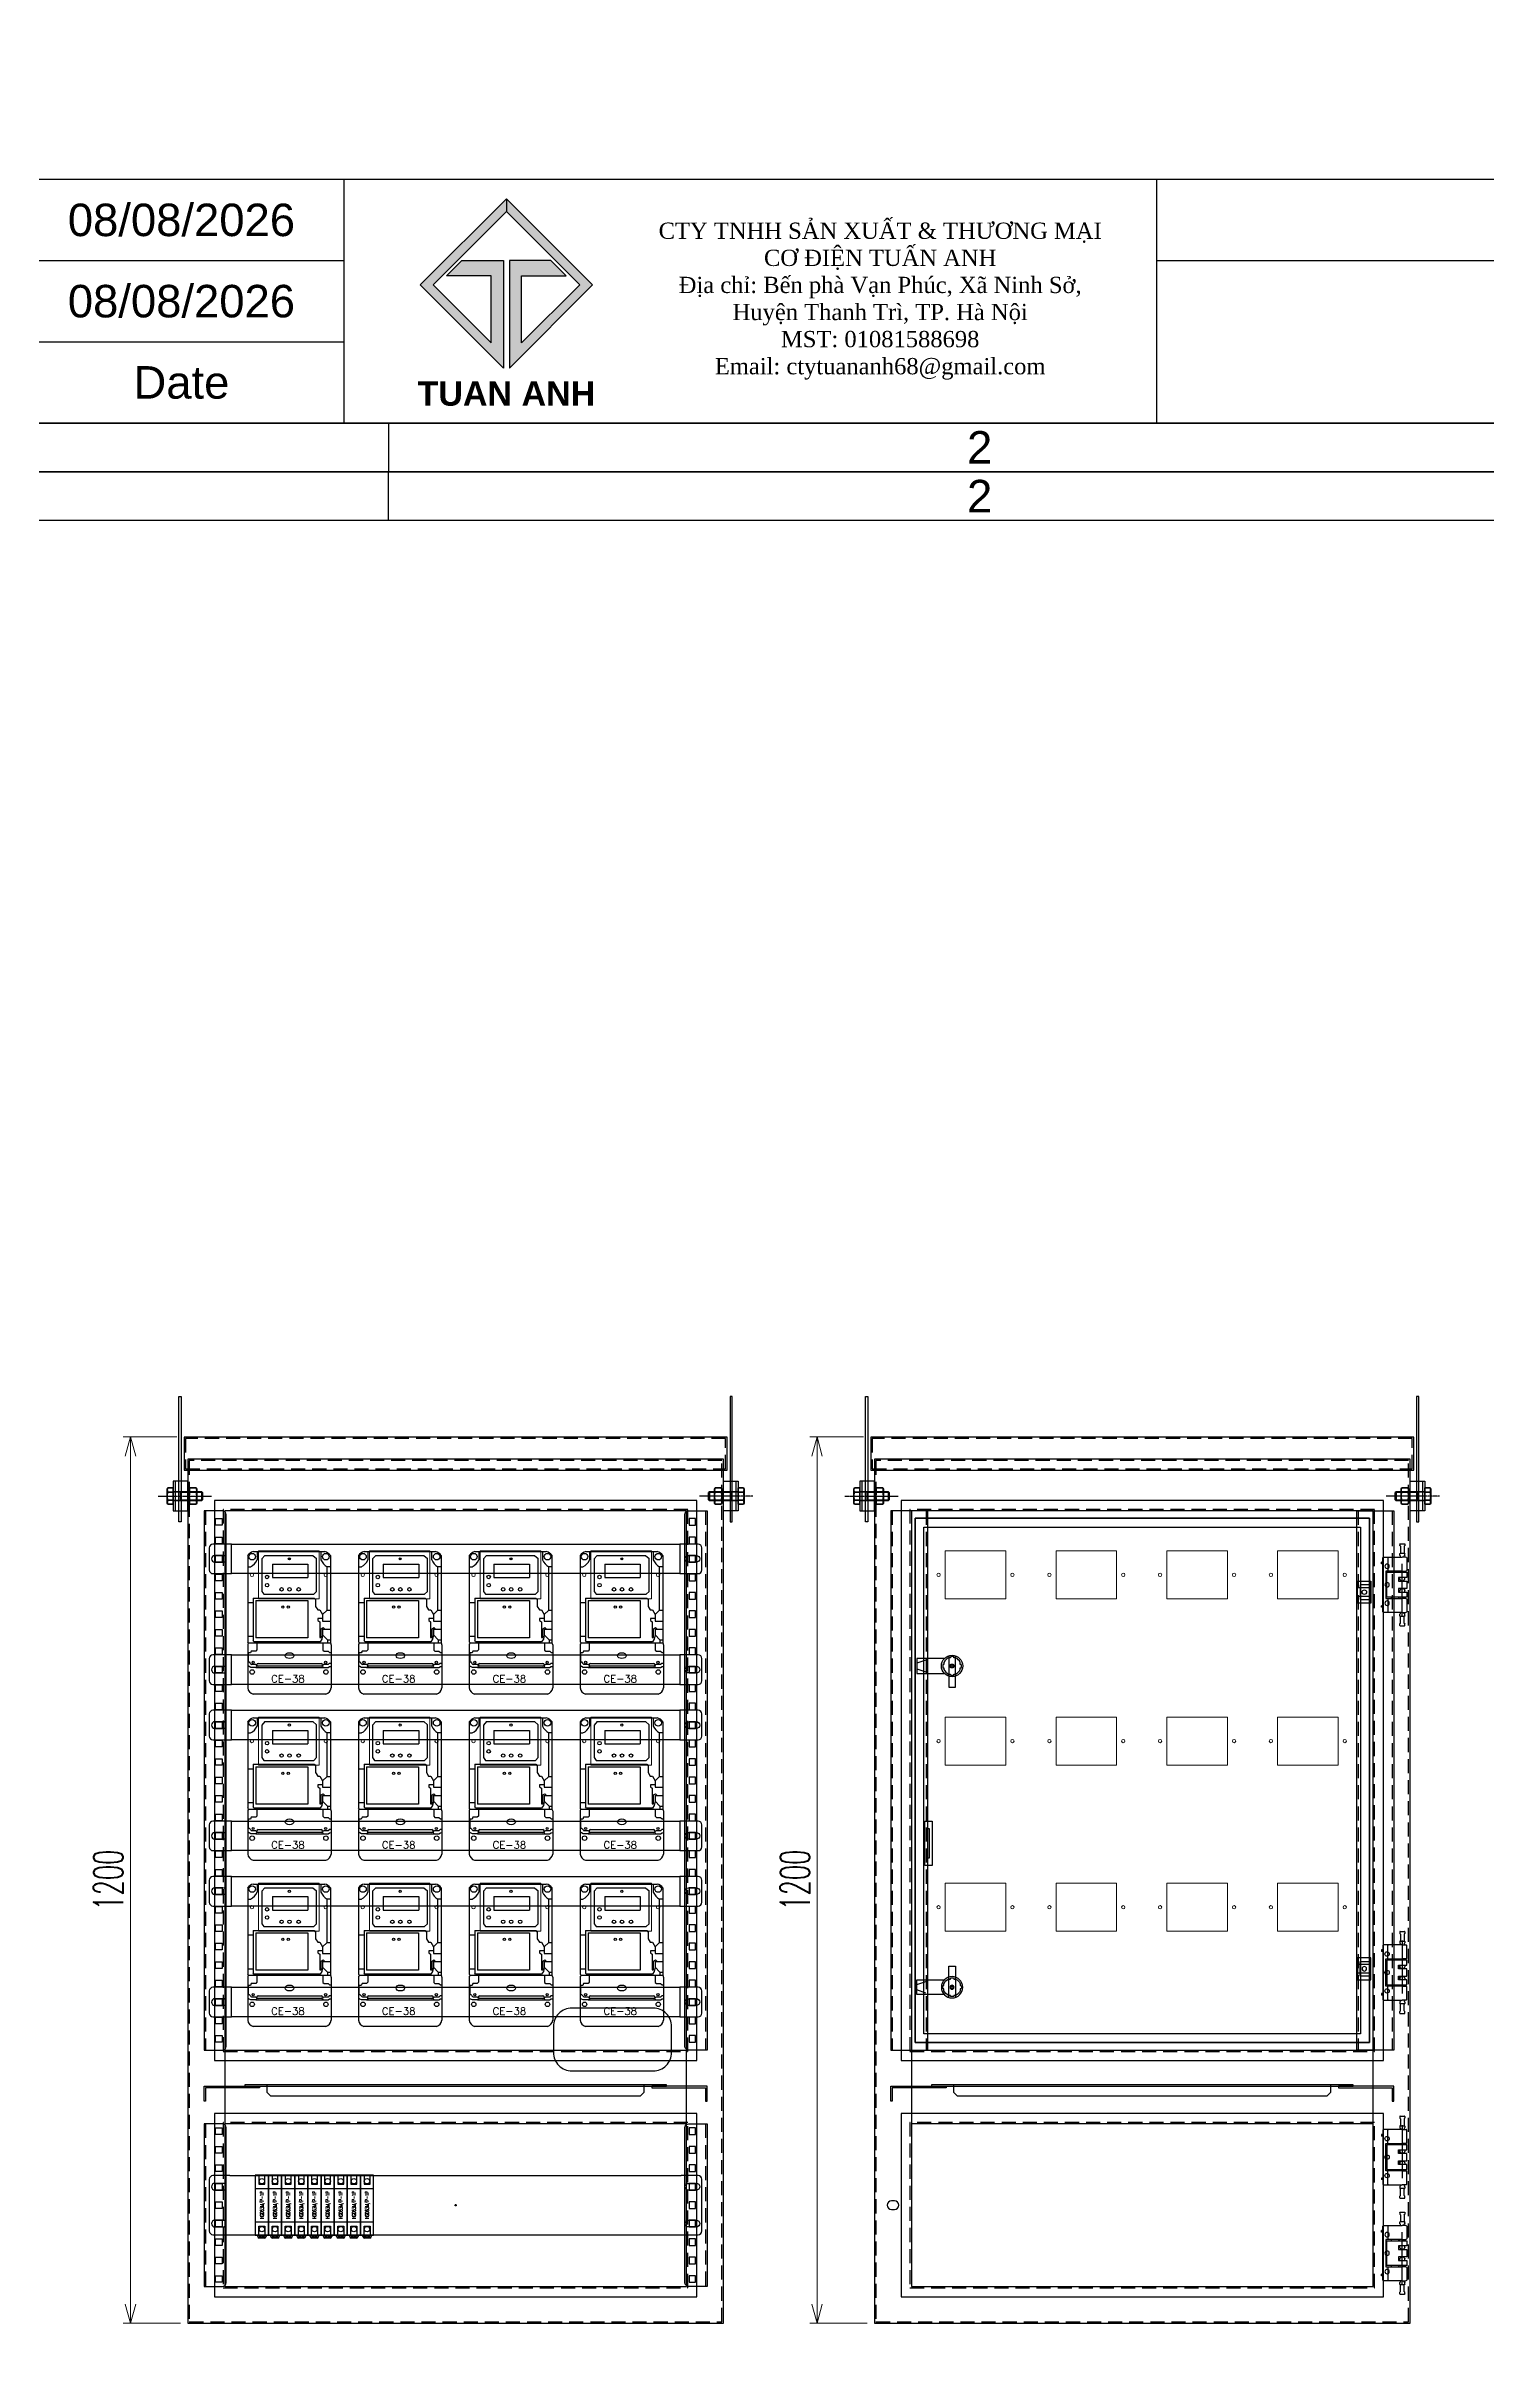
# Model space of a CAD drawing. Header units: millimetres. Extents: x -33730 to 17150, y -76829 to -27437.
# Drawn here: x -6001 to -4051, y -46882 to -43747 of the extents above; entities that cross this region are included whole.
import ezdxf
from ezdxf.enums import TextEntityAlignment as Align

# ---------------------------------------------------------------- set-up
doc = ezdxf.new("R2010")
doc.units = ezdxf.units.MM
doc.header["$LTSCALE"] = 3
for name, pattern in [('ACAD_ISO04W100', [30, 24, -3, 0, -3]), ('AXES2', [1.125, 0.75, -0.125, 0.125, -0.125]), ('HIDDEN', [9.525, 6.35, -3.175])]:
    doc.linetypes.add(name, pattern=pattern)
for name, color, linetype in [('@.HIDDEN', 8, 'HIDDEN'), ('@.TEXT', 7, 'Continuous'), ('@.VISIBLE', 7, 'Continuous'), ('AXE', 80, 'AXES2'), ('centerline', 6, 'ACAD_ISO04W100'), ('dim', 7, 'Continuous'), ('EQUIPMENT', 4, 'Continuous'), ('equipments', 2, 'Continuous')]:
    doc.layers.add(name, color=color, linetype=linetype)
for name, color, linetype, lineweight in [('FIN', 8, 'Continuous', 18), ('FORT', 2, 'Continuous', 35), ('Text', 7, 'Continuous', 13)]:
    doc.layers.add(name, color=color, linetype=linetype, lineweight=lineweight)
doc.styles.add('Ann_w01', font='romans.shx', dxfattribs={"width": 0.6, "bigfont": 'chineset.shx'})
doc.styles.add('Arial', font='arial.ttf')
doc.styles.add('BV CHI TIET', font='romans.shx', dxfattribs={"height": 10})
doc.dimstyles.new('Dim 01_SC20', dxfattribs={"dimscale": 20, "dimtxt": 2, "dimasz": 1.3, "dimexe": 0.5, "dimexo": 0.5, "dimgap": 0.5, "dimtad": 1, "dimdec": 1, "dimzin": 12, "dimdsep": 46, "dimtxsty": 'Ann_w01', "dimblk": 'OPEN30', "dimcen": 1.5, "dimclrd": 6, "dimclre": 6, "dimclrt": 3, "dimadec": 1, "dimazin": 3, "dimtm": 1e-09, "dimtfac": 1, "dimtdec": 1, "dimtix": 1, "dimtmove": 0, "dimatfit": 3, "dimldrblk": 'OPEN30', "dimfxl": 1, "dimtolj": 1, "dimlwd": 0, "dimlwe": 0, "dimarcsym": 0})

# ---------------------------------------------------------------- blocks, each defined once
blk = doc.blocks.new('A$C4dbb82d6')
at = {"layer": '@.VISIBLE'}
h = blk.add_hatch(color=30, dxfattribs=at)
h.dxf.hatch_style = 1
h.paths.add_polyline_path([(0.214, 4.973), (3.625, 1.562), (3.625, 5.973), (1.922, 5.973), (1.297, 5.348), (3.125, 5.348), (3.125, 2.593), (0.745, 4.973), (3.75, 7.978), (3.75, 8.509)])
h = blk.add_hatch(color=150, dxfattribs=at)
h.dxf.hatch_style = 1
h.paths.add_polyline_path([(6.755, 4.973), (4.375, 2.593), (4.375, 5.348), (6.203, 5.348), (5.578, 5.973), (3.875, 5.973), (3.875, 1.562), (7.286, 4.973), (3.75, 8.509), (3.75, 7.978)])
at = {"layer": '@.VISIBLE', "color": 30}
blk.add_lwpolyline([(3.625, 5.973), (3.625, 1.562), (0.214, 4.973), (3.75, 8.509), (3.75, 7.978), (0.745, 4.973), (3.125, 2.593), (3.125, 5.348), (1.297, 5.348), (1.922, 5.973)], close=True, dxfattribs=at)
at = {"layer": '@.VISIBLE', "color": 150}
blk.add_lwpolyline([(3.875, 5.973), (3.875, 1.562), (7.286, 4.973), (3.75, 8.509), (3.75, 7.978), (6.755, 4.973), (4.375, 2.593), (4.375, 5.348), (6.203, 5.348), (5.578, 5.973)], close=True, dxfattribs=at)
at = {"layer": '@.VISIBLE', "color": 30, "insert": (3.75, 0.509), "char_height": 1, "attachment_point": 5, "style": 'Ann_w01'}
blk.add_mtext_dynamic_manual_height_columns('{\\fArial|b1|i0|c0|p34;\\W1;TUAN ANH}', width=7.5, gutter_width=49.599, heights=[0], dxfattribs=at)
blk = doc.blocks.new('KHUNG BAN VE (Made by Tung)')
at = {"layer": '@.VISIBLE', "color": 8}
for p, q in [((75.75, 207), (75.75, 210)), ((73, 18), (73, 3)), ((123, 18), (123, 3)), ((3, 13), (73, 13)), ((123, 13), (294, 13)), ((3, 8), (73, 8)), ((75.75, 3), (75.75, 0))]:
    blk.add_line(p, q, dxfattribs=at)
for points in [[(0, 0), (297, 0), (297, 210), (0, 210)], [(3, 3), (294, 3), (294, 207), (3, 207)], [(3, 18), (294, 18), (294, 3), (3, 3)]]:
    blk.add_lwpolyline(points, close=True, dxfattribs=at)
at = {"xscale": 1.5, "yscale": 1.5, "zscale": 1.5}
blk.add_blockref('A$C4dbb82d6', (77.375, 4.041), dxfattribs=at)
at = {"layer": '@.TEXT', "color": 1, "style": 'Arial'}
for s, p in [('2', (112.125, 208.5)), ('08/08/2026', (63, 15.5)), ('08/08/2026', (63, 10.5)), ('2', (112.125, 1.5))]:
    blk.add_text(s, height=2, dxfattribs=at).set_placement(p, align=Align.MIDDLE_CENTER)
at = {"layer": '@.TEXT', "color": 2, "style": 'Arial'}
blk.add_text('Date', height=2, dxfattribs=at).set_placement((63, 5.5), align=Align.MIDDLE_CENTER)
at = {"layer": '@.TEXT', "color": 1, "style": 'Arial'}
for tag, height, p in [('DESIGNER_NAME', 2, (38, 15.5)), ('PROJECT_CODE', 2, (258.5, 15.5)), ('SCALE', 2, (289, 15.5)), ('APPROVED_NAME', 2, (38, 10.5)), ('CUSTOMER_NAME', 2, (258.5, 10.5)), ('PAGE', 2, (289, 10.5)), ('DRAWING_NAME', 4, (173, 8)), ('TOTAL', 2, (289, 5.5))]:
    blk.add_attdef(tag, text='', height=height, dxfattribs=at).set_placement(p, align=Align.MIDDLE_CENTER)
at = {"layer": '@.VISIBLE', "color": 30, "insert": (106, 10.5), "char_height": 1, "attachment_point": 5, "style": 'Ann_w01'}
blk.add_mtext_dynamic_manual_height_columns('{\\fTimes New Roman|b0|i0|c0|p18;\\W1;CTY TNHH SẢN XUẤT & THƯƠNG MẠI CƠ ĐIỆN TUẤN ANH\\PĐịa chỉ: Bến phà Vạn Phúc, Xã Ninh Sở, Huyện Thanh Trì, TP. Hà Nội\\PMST: 01081588698\\PEmail: ctytuananh68@gmail.com}', width=28.70976, gutter_width=99.197, heights=[0], dxfattribs=at)
blk = doc.blocks.new('HL011-1 Front')
at = {"layer": 'centerline'}
blk.add_line((20.5, 43.5), (20.5, -43.5), dxfattribs=at)
at = {"layer": 'EQUIPMENT'}
for p, q in [((-5.7, 36.5), (-5.7, -36.5)), ((1.5, 37.5), (-4.7, 37.5)), ((1, 19.5), (1, 36.5)), ((20.5, 37.5), (1.5, 37.5)), ((17, 42), (17, 40)), ((17.5, 42.5), (23.5, 42.5)), ((18, 39), (18, 37.5)), ((20.5, 37.5), (25.5, 37.5)), ((23, 39), (23, 37.5)), ((24, 42), (24, 40)), ((26.5, 19.5), (26.5, 36.5)), ((-7.7, 30.5), (-7.7, 28.5)), ((-5.7, 30.5), (-7.7, 30.5)), ((-5.7, 28.5), (-7.7, 28.5)), ((-1.9, -18.5), (-1.9, 18.5)), ((-1.9, 18.5), (0.4, 18.5)), ((0.4, 18.5), (20.5, 18.5)), ((5.6, 16.8), (5.6, 18.5)), ((15.9, 18.5), (15.9, 16.8)), ((15.9, 10), (15.9, 5)), ((17.5, 16.8), (17, 18.5)), ((17, 10), (17, 7.7)), ((18.4, 5.7), (17.1, 7.4)), ((22.2, 5.5), (18.8, 5.5)), ((25.5, 18.5), (20.5, 18.5)), ((22.6, 5.7), (23.9, 7.4)), ((23.5, 16.8), (24, 18.5)), ((24, 10), (24, 7.7)), ((-7.7, -28.5), (-7.7, -30.5)), ((-5.7, -28.5), (-7.7, -28.5)), ((-5.7, -30.5), (-7.7, -30.5)), ((0.4, -18.5), (-1.9, -18.5)), ((20.5, -18.5), (0.4, -18.5)), ((1, -36.5), (1, -19.5)), ((5.6, -18.5), (5.6, -16.8)), ((15.9, -5), (15.9, -10)), ((15.9, -16.8), (15.9, -18.5)), ((17, -7.7), (17, -10)), ((17.5, -16.8), (17, -18.5)), ((18.4, -5.7), (17.1, -7.4)), ((18.8, -5.5), (22.2, -5.5)), ((20.5, -18.5), (25.5, -18.5)), ((22.6, -5.7), (23.9, -7.4)), ((23.5, -16.8), (24, -18.5)), ((24, -7.7), (24, -10)), ((26.5, -36.5), (26.5, -19.5)), ((-4.7, -37.5), (1.5, -37.5)), ((1.5, -37.5), (20.5, -37.5)), ((17, -40), (17, -42)), ((23.5, -42.5), (17.5, -42.5)), ((18, -37.5), (18, -39)), ((25.5, -37.5), (20.5, -37.5)), ((23, -37.5), (23, -39)), ((24, -40), (24, -42))]:
    blk.add_line(p, q, dxfattribs=at)
at = {"layer": 'EQUIPMENT', "color": 8}
for p, q in [((17, 55), (17, 53)), ((17.5, 55.5), (23.5, 55.5)), ((18, 52), (18, 42.5)), ((23, 52), (23, 42.5)), ((24, 55), (24, 53)), ((17, -55), (17, -53)), ((17.5, -55.5), (23.5, -55.5)), ((18, -52), (18, -42.5)), ((23, -52), (23, -42.5)), ((24, -55), (24, -53))]:
    blk.add_line(p, q, dxfattribs=at)
blk.add_lwpolyline([(26.5, 5), (15.2, 5), (15.2, 10), (26.5, 10), (26.5, 16.8), (-0.2, 16.8), (-0.2, -16.8), (26.5, -16.8), (26.5, -10), (15.2, -10), (15.2, -5), (26.5, -5)], close=True, dxfattribs=at)
for centre in [(0, 25), (0, 0), (0, -25)]:
    blk.add_circle(centre, 3, dxfattribs=at)
at = {"layer": 'EQUIPMENT'}
for centre, radius, start, end in [((-4.7, 36.5), 1, 90, 180), ((17.5, 42), 0.5, 90, 180), ((17.5, 40), 0.5, 180, 270), ((17.5, 39), 0.5, 0, 90), ((23.5, 39), 0.5, 90, 180), ((23.5, 42), 0.5, 0, 90), ((23.5, 40), 0.5, 270, 0), ((25.5, 36.5), 1, 0, 90), ((17.5, 7.7), 0.5, 180, 216.8699), ((18.8, 6), 0.5, 216.8699, 270), ((22.2, 6), 0.5, 270, 323.1301), ((23.5, 7.7), 0.5, 323.1301, 0), ((25.5, 19.5), 1, 270, 0), ((17.5, -7.7), 0.5, 143.1301, 180), ((18.8, -6), 0.5, 90, 143.1301), ((22.2, -6), 0.5, 36.8699, 90), ((23.5, -7.7), 0.5, 0, 36.8699), ((25.5, -19.5), 1, 0, 90), ((-4.7, -36.5), 1, 180, 270), ((17.5, -40), 0.5, 90, 180), ((17.5, -42), 0.5, 180, 270), ((17.5, -39), 0.5, 270, 0), ((23.5, -39), 0.5, 180, 270), ((23.5, -40), 0.5, 0, 90), ((23.5, -42), 0.5, 270, 0), ((25.5, -36.5), 1, 270, 0)]:
    blk.add_arc(centre, radius, start, end, dxfattribs=at)
at = {"layer": 'EQUIPMENT', "color": 8}
for centre, start, end in [((17.5, 55), 90, 180), ((17.5, 53), 180, 270), ((17.5, 52), 0, 90), ((23.5, 52), 90, 180), ((23.5, 55), 0, 90), ((23.5, 53), 270, 0), ((17.5, -53), 90, 180), ((17.5, -55), 180, 270), ((17.5, -52), 270, 0), ((23.5, -52), 180, 270), ((23.5, -53), 0, 90), ((23.5, -55), 270, 0)]:
    blk.add_arc(centre, 0.5, start, end, dxfattribs=at)
at = {"layer": 'EQUIPMENT'}
for centre, start_param, end_param in [((1.5, 36.5), 3.141593, 4.712389), ((0.4, 19.5), 0, 1.570796), ((0.4, -19.5), 1.570796, 3.141593), ((1.5, -36.5), 4.712389, 6.283185)]:
    blk.add_ellipse(centre, major_axis=(0, -1), ratio=0.57735, start_param=start_param, end_param=end_param, dxfattribs=at)
blk = doc.blocks.new('_Open30')
at = {"color": 0, "linetype": 'ByBlock', "lineweight": -2}
for p, q in [((-1, 0.27), (0, 0)), ((0, 0), (-1, -0.27)), ((0, 0), (-1, 0))]:
    blk.add_line(p, q, dxfattribs=at)
blk = doc.blocks.new('*D1076')
at = {"layer": '@.VISIBLE', "color": 6, "lineweight": 0, "transparency": 16777216}
for p, q in [((-4894.7, -45629.5), (-4967.4, -45629.5)), ((-4957.4, -46803.5), (-4957.4, -45655.5)), ((-4889.7, -46829.5), (-4967.4, -46829.5))]:
    blk.add_line(p, q, dxfattribs=at)
at = {"layer": 'Defpoints', "color": 0, "transparency": 16777216}
for p in [(-4957.4, -45629.5), (-4884.7, -45629.5), (-4879.7, -46829.5)]:
    blk.add_point(p, dxfattribs=at)
at = {"layer": '@.VISIBLE', "color": 6, "lineweight": 0, "transparency": 16777216, "xscale": 26, "yscale": 26, "zscale": 26}
for p, rotation in [((-4957.4, -45629.5), 90), ((-4957.4, -46829.5), 270)]:
    blk.add_blockref('_Open30', p, dxfattribs=dict(at, rotation=rotation))
at = {"layer": '@.VISIBLE', "color": 3, "transparency": 16777216, "insert": (-4987.4, -46229.5), "char_height": 40, "attachment_point": 5, "rotation": 90, "style": 'Ann_w01'}
blk.add_mtext('\\A1;1200', dxfattribs=at)
blk = doc.blocks.new('HL003-2 Front')
at = {"layer": 'EQUIPMENT'}
for p, q in [((6.8, 6), (-9.2, 6)), ((6.8, -15), (6.8, 15)), ((6.8, -6), (-9.2, -6))]:
    blk.add_line(p, q, dxfattribs=at)
blk.add_lwpolyline([(-9.2, 15), (8.8, 15), (8.8, -15), (-9.2, -15)], close=True, dxfattribs=at)
at = {"layer": 'EQUIPMENT', "color": 8}
blk.add_lwpolyline([(6.8, 9.8), (-5.7, 9.8), (-5.7, -9.8), (6.8, -9.8)], dxfattribs=at)
at = {"layer": 'EQUIPMENT'}
blk.add_circle((0, 0), 3, dxfattribs=at)
blk = doc.blocks.new('*D1077')
at = {"layer": '@.VISIBLE', "color": 6, "lineweight": 0, "transparency": 16777216}
for p, q in [((-5824.4, -45629.5), (-5897, -45629.5)), ((-5887, -46803.5), (-5887, -45655.5)), ((-5819.4, -46829.5), (-5897, -46829.5))]:
    blk.add_line(p, q, dxfattribs=at)
at = {"layer": 'Defpoints', "color": 0, "transparency": 16777216}
for p in [(-5887, -45629.5), (-5814.4, -45629.5), (-5809.4, -46829.5)]:
    blk.add_point(p, dxfattribs=at)
at = {"layer": '@.VISIBLE', "color": 6, "lineweight": 0, "transparency": 16777216, "xscale": 26, "yscale": 26, "zscale": 26}
for p, rotation in [((-5887, -45629.5), 90), ((-5887, -46829.5), 270)]:
    blk.add_blockref('_Open30', p, dxfattribs=dict(at, rotation=rotation))
at = {"layer": '@.VISIBLE', "color": 3, "transparency": 16777216, "insert": (-5917, -46229.5), "char_height": 40, "attachment_point": 5, "rotation": 90, "style": 'Ann_w01'}
blk.add_mtext('\\A1;1200', dxfattribs=at)
blk = doc.blocks.new('*U1054')
at = {"layer": '@.VISIBLE', "color": 151}
blk.add_lwpolyline([(-4.5, 4.5), (4.5, 4.5), (4.5, -4.5), (-4.5, -4.5)], close=True, dxfattribs=at)
blk = doc.blocks.new('*U1053')
at = {"layer": '@.VISIBLE', "color": 0, "linetype": 'ByBlock', "lineweight": -2}
for p in [(0, 200), (0, 175), (0, 150), (0, 125), (0, 100), (0, 75), (0, 50), (0, 25), (0, 0)]:
    blk.add_blockref('*U1054', p, dxfattribs=at)
blk = doc.blocks.new('*U1056')
at = {"layer": '@.VISIBLE', "color": 151}
blk.add_lwpolyline([(-4.5, 4.5), (4.5, 4.5), (4.5, -4.5), (-4.5, -4.5)], close=True, dxfattribs=at)
blk = doc.blocks.new('*U1055')
at = {"layer": '@.VISIBLE', "color": 0, "linetype": 'ByBlock', "lineweight": -2}
for p in [(0, 700), (0, 675), (0, 650), (0, 625), (0, 600), (0, 575), (0, 550), (0, 525), (0, 500), (0, 475), (0, 450), (0, 425), (0, 400), (0, 375), (0, 350), (0, 325), (0, 300), (0, 275), (0, 250), (0, 225), (0, 200), (0, 175), (0, 150), (0, 125), (0, 100), (0, 75), (0, 50), (0, 25), (0, 0)]:
    blk.add_blockref('*U1056', p, dxfattribs=at)
blk = doc.blocks.new('*U1058')
at = {"layer": '@.VISIBLE', "color": 151}
blk.add_lwpolyline([(-4.5, 4.5), (4.5, 4.5), (4.5, -4.5), (-4.5, -4.5)], close=True, dxfattribs=at)
blk = doc.blocks.new('*U1057')
at = {"layer": '@.VISIBLE', "color": 0, "linetype": 'ByBlock', "lineweight": -2}
for p in [(0, 700), (0, 675), (0, 650), (0, 625), (0, 600), (0, 575), (0, 550), (0, 525), (0, 500), (0, 475), (0, 450), (0, 425), (0, 400), (0, 375), (0, 350), (0, 325), (0, 300), (0, 275), (0, 250), (0, 225), (0, 200), (0, 175), (0, 150), (0, 125), (0, 100), (0, 75), (0, 50), (0, 25), (0, 0)]:
    blk.add_blockref('*U1058', p, dxfattribs=at)
blk = doc.blocks.new('*U1060')
at = {"layer": '@.VISIBLE', "color": 151}
blk.add_lwpolyline([(-4.5, 4.5), (4.5, 4.5), (4.5, -4.5), (-4.5, -4.5)], close=True, dxfattribs=at)
blk = doc.blocks.new('*U1059')
at = {"layer": '@.VISIBLE', "color": 0, "linetype": 'ByBlock', "lineweight": -2}
for p in [(0, 200), (0, 175), (0, 150), (0, 125), (0, 100), (0, 75), (0, 50), (0, 25), (0, 0)]:
    blk.add_blockref('*U1060', p, dxfattribs=at)
blk = doc.blocks.new('MS406')
at = {"layer": 'EQUIPMENT'}
for points in [[(-10.5, 10), (-47.5, 10), (-47.5, -10), (-10.5, -10)], [(-35.5, 7.8), (-47.5, 3.7)], [(-4.5, 13.8), (-4.5, -28.5), (4.5, -28.5), (4.5, 13.8)], [(-0.8, 2.5), (-0.8, 0.8), (-2.5, 0.8)], [(0.8, 2.5), (0.8, 0.8), (2.5, 0.8)], [(-47.5, -3.7), (-35.5, -7.8)], [(-0.8, -2.5), (-0.8, -0.8), (-2.5, -0.8)], [(0.8, -2.5), (0.8, -0.8), (2.5, -0.8)]]:
    blk.add_lwpolyline(points, dxfattribs=at)
at = {"layer": 'EQUIPMENT', "color": 8}
blk.add_lwpolyline([(-11, 4.8), (-11, 2.2), (-12.5, 2.2, 0.088933), (-12.5, -2.3), (-11, -2.3), (-11, -4.8, 0.189345), (-4.8, -11), (-2.3, -11), (-2.3, -12.5, 0.088933), (2.2, -12.5), (2.2, -11), (4.8, -11, 0.189345), (11, -4.8), (11, -2.3), (12.5, -2.3, 0.088933), (12.5, 2.2), (11, 2.2), (11, 4.8, 0.189345), (4.8, 11), (2.2, 11), (2.2, 12.5, 0.088933), (-2.3, 12.5), (-2.3, 11), (-4.8, 11, 0.189345)], format="xyb", close=True, dxfattribs=at)
at = {"layer": 'EQUIPMENT'}
for radius in [14.5, 2.67]:
    blk.add_circle((0, 0), radius, dxfattribs=at)
blk = doc.blocks.new('H12-040')
at = {"layer": 'AXE'}
blk.add_line((0, 20), (0, -52.1), dxfattribs=at)
at = {"layer": 'FIN'}
for p, q in [((-4.9, -10), (-4.9, -40)), ((5, -10), (5, -40))]:
    blk.add_line(p, q, dxfattribs=at)
at = {"layer": 'FORT'}
for p, q in [((-11, 7.2), (-9.5, 8)), ((-11, 0), (-11, 7.2)), ((-11, 0), (11, 0)), ((9.5, 8), (-9.5, 8)), ((-6, 0), (-6, -38.9)), ((-5.5, 0), (-5.5, 7.2)), ((5.5, 0), (5.5, 7.2)), ((6, 0), (6, -38.9)), ((11, 7.2), (9.5, 8)), ((11, 0), (11, 7.2)), ((6, -10), (-6, -10)), ((6, -38.9), (-6, -38.9)), ((-4.9, -40), (-6, -38.9)), ((5, -40), (-4.9, -40)), ((6, -38.9), (5, -40))]:
    blk.add_line(p, q, dxfattribs=at)
for centre, radius, start, end in [((-8.2, 3.1), 4.86, 55.6159, 124.3841), ((0, -10.2), 18.2, 72.4121, 107.5879), ((8.2, 3.1), 4.86, 55.6159, 124.3841)]:
    blk.add_arc(centre, radius, start, end, dxfattribs=at)
blk = doc.blocks.new('HM12_COTE')
at = {"layer": 'FORT'}
for p, q in [((-11, 9.2), (-9.5, 10)), ((-11, 0.8), (-11, 9.2)), ((-9.5, 0), (-11, 0.8)), ((9.5, 10), (-9.5, 10)), ((-9.5, 0), (9.5, 0)), ((-5.5, 0.8), (-5.5, 9.2)), ((5.5, 0.8), (5.5, 9.2)), ((11, 9.2), (9.5, 10)), ((9.5, 0), (11, 0.8)), ((11, 0.8), (11, 9.2))]:
    blk.add_line(p, q, dxfattribs=at)
for centre, radius, start, end in [((-8.2, 5.1), 4.86, 55.6159, 124.3841), ((-8.2, 4.9), 4.86, 235.6159, 304.3841), ((0, -8.2), 18.2, 72.4121, 107.5879), ((0, 18.2), 18.2, 252.4121, 287.5879), ((8.2, 5.1), 4.86, 55.6159, 124.3841), ((8.2, 4.9), 4.86, 235.6159, 304.3841)]:
    blk.add_arc(centre, radius, start, end, dxfattribs=at)
blk = doc.blocks.new('CE-38 Front')
at = {"layer": 'equipments'}
for p, q in [((-56.5, 4.5), (-56.5, -112.1)), ((-48.8, 9.8), (47.8, 9.8)), ((-43.6, 9.8), (-43.6, -1.4)), ((-33.2, 4.6), (-37.4, 0)), ((-33.2, 4.6), (31.9, 4.6)), ((31.9, 4.6), (36.9, 0.4)), ((36.9, -44.1), (36.9, 0.4)), ((42.6, 9.8), (42.6, -1.4)), ((55.5, 4.5), (55.5, -113.8)), ((-56.5, -10.7), (-52.6, -10.7)), ((-37.4, 0), (-37.4, -44.1)), ((-23.1, -7.2), (25.1, -7.2)), ((-23.1, -7.2), (-23.1, -25.4)), ((-23.1, -25.4), (25.1, -25.4)), ((25.1, -7.2), (25.1, -25.4)), ((55.5, -10.7), (51.1, -10.7)), ((51.1, -69.5), (51.1, -10.7)), ((-49, -59.5), (-56.5, -59.5)), ((-49, -53.1), (33.7, -53.1)), ((-49, -53.1), (-49, -110.7)), ((-45.4, -56.4), (-45.4, -107)), ((-45.4, -56.4), (25, -56.4)), ((-37.4, -44.1), (-34.7, -47.8)), ((-34.7, -47.8), (33.1, -47.8)), ((25, -56.4), (25, -107)), ((33.1, -47.8), (36.9, -44.1)), ((33.7, -53.1), (35.5, -55.2)), ((35.5, -55.2), (35.5, -64.3)), ((35.5, -64.3), (38.4, -69.1)), ((38.4, -69.1), (41.4, -69.1)), ((45, -80.9), (38.7, -80.9)), ((38.7, -80.9), (38.7, -83.6)), ((38.7, -83.6), (41.1, -85.4)), ((41.1, -85.4), (41.1, -106.6)), ((41.4, -69.1), (45, -75.4)), ((43.1, -94.5), (45.7, -93)), ((45, -75.4), (51.1, -69.5)), ((45, -75.4), (45, -84.2)), ((45, -84.2), (55.5, -84.2)), ((45.7, -93), (47.9, -95.3)), ((51.1, -69.5), (55.5, -69.5)), ((-49, -105.3), (-56.5, -105.3)), ((-55.2, -113.8), (-56.5, -112.1)), ((-55.2, -113.8), (-56.5, -115.3)), ((-56.5, -115.3), (-56.5, -174.7)), ((-55.2, -113.8), (55.5, -113.8)), ((-51.7, -124.9), (-52.7, -127.4)), ((-45.6, -124.9), (-51.7, -124.9)), ((-48, -112.4), (-49, -110.7)), ((41.5, -112.4), (-48, -112.4)), ((-44, -123.3), (-45.6, -124.9)), ((25, -107), (-45.4, -107)), ((-44, -113.8), (-44, -123.3)), ((41.1, -106.6), (43.1, -106.6)), ((43.8, -108.7), (41.5, -112.4)), ((43.1, -106.6), (43.1, -94.5)), ((45, -102.9), (43.8, -108.7)), ((45, -95.3), (45, -102.9)), ((45, -95.3), (55.5, -95.3)), ((45, -102.9), (51.6, -109.6)), ((45.4, -113.8), (45.4, -123.5)), ((45.4, -123.5), (47, -125.1)), ((47, -125.1), (52.4, -125.1)), ((51.6, -109.6), (55.5, -109.6)), ((51.6, -109.6), (51.6, -113.8)), ((52.4, -125.1), (54.5, -126.9)), ((55.5, -113.8), (56.5, -116.6)), ((56.5, -116.6), (56.5, -174.7)), ((-54.6, -145.9), (-56.5, -144.1)), ((-52.7, -127.4), (-55.8, -127.4)), ((-55.8, -127.4), (-55.8, -139.6)), ((-55.8, -139.6), (-54.3, -139.6)), ((-52.3, -147.2), (-54.6, -145.9)), ((-45.5, -147.2), (-52.3, -147.2)), ((-45.5, -143.2), (-51.2, -143.2)), ((-45.5, -147.2), (46.3, -147.2)), ((46.3, -147.2), (52.3, -147.2)), ((52.4, -143.2), (46.6, -143.2)), ((52.3, -147.2), (54.5, -145.7)), ((54, -141.5), (52.4, -143.2)), ((56.5, -141.5), (54, -141.5)), ((54.5, -126.9), (56.5, -126.9)), ((54.5, -145.7), (56.4, -145.6)), ((49.2, -183.2), (-49.2, -183.2))]:
    blk.add_line(p, q, dxfattribs=at)
for points in [[(-42.3, -141.6), (43, -141.6)], [(43, -145.4), (-42.3, -145.4)]]:
    blk.add_lwpolyline(points, dxfattribs=at)
for centre, radius in [((-50.4, 3), 4.45), ((0, 0), 1.5), ((49.4, 3), 4.45), ((-30.2, -24.5), 2.36), ((-30.2, -35.6), 2.36), ((-10.6, -41.3), 2.36), ((0.2, -41.3), 2.36), ((12.5, -41.3), 2.36), ((-8.9, -65.2), 1.52), ((-1.6, -65.2), 1.52), ((-50.4, -153.1), 3), ((-49, -140), 1.5), ((49.4, -153.1), 3), ((49, -140), 1.5)]:
    blk.add_circle(centre, radius, dxfattribs=at)
for centre, radius, start, end in [((-46, -2.6), 12.7, 103.0793, 146.2096), ((45, -2.6), 12.7, 33.7904, 76.9207), ((-60.7, 6.1), 18.6, 295.6307, 336.3048), ((61.6, 7.4), 20.9, 204.8438, 239.76), ((-40.4, -130.4), 16.7, 213.451, 229.8612), ((-46, -145.2), 2.08, 283.1695, 75.2893), ((-42.3, -143.5), 1.93, 90, 270), ((43, -143.5), 1.93, 270, 90), ((46.6, -145.2), 2, 90, 270), ((-46.2, -173.2), 10.4, 188.2937, 252.8787), ((46.2, -173.2), 10.4, 287.1213, 351.7063)]:
    blk.add_arc(centre, radius, start, end, dxfattribs=at)
blk.add_ellipse((0.2, -131), major_axis=(5.85, 0), ratio=0.67411, dxfattribs=at)
at = {"layer": 'Text', "insert": (-24.8, -157.3), "char_height": 10, "attachment_point": 1, "style": 'BV CHI TIET'}
blk.add_mtext_dynamic_manual_height_columns('CE-38', width=55.474, gutter_width=50, heights=[0], dxfattribs=at)
blk = doc.blocks.new('A$C77b30689')
at = {"color": 6, "linetype": 'Continuous', "lineweight": 0}
blk.add_lwpolyline([(93.2, 65), (11.2, 65), (11.2, 0), (93.2, 0)], close=True, dxfattribs=at)
at = {"color": 6, "lineweight": 0}
for centre in [(2.2, 32.5), (102.2, 32.5)]:
    blk.add_circle(centre, 2.25, dxfattribs=at)
blk = doc.blocks.new('Oval 20x9')
at = {"layer": '@.VISIBLE', "color": 2}
blk.add_lwpolyline([(-5.5, -4.5), (5.5, -4.5, 0.414214), (10, 0), (10, 0, 0.414214), (5.5, 4.5), (-5.5, 4.5, 0.414214), (-10, 0), (-10, 0, 0.414214)], format="xyb", close=True, dxfattribs=at)
blk = doc.blocks.new('*U85')
at = {"layer": '@.VISIBLE'}
for points in [[(30, 20), (5, 20, 0.414214), (0, 15), (0, -15, 0.414214), (5, -20), (30, -20)], [(637, -20), (662, -20, 0.414214), (667, -15), (667, 15, 0.414214), (662, 20), (637, 20)]]:
    blk.add_lwpolyline(points, format="xyb", dxfattribs=at)
blk.add_lwpolyline([(30, 20), (637, 20), (637, -20), (30, -20)], close=True, dxfattribs=at)
blk.add_blockref('Oval 20x9', (13, 0), dxfattribs=at)
blk.add_blockref('Oval 20x9', (13, 0), dxfattribs=at)
at = {"layer": '@.VISIBLE', "xscale": -1}
blk.add_blockref('Oval 20x9', (654, 0), dxfattribs=at)
blk.add_blockref('Oval 20x9', (654, 0), dxfattribs=at)
blk = doc.blocks.new('*U89')
at = {"layer": '@.HIDDEN', "linetype": 'HIDDEN'}
for p, q in [((333.5, 1.5), (333.5, -1.5)), ((332, 0), (335, 0))]:
    blk.add_line(p, q, dxfattribs=at)
at = {"layer": '@.VISIBLE'}
for p, q in [((28, 40), (639, 40)), ((28, -40), (639, -40))]:
    blk.add_line(p, q, dxfattribs=at)
for points in [[(28, 40), (5, 40, 0.414214), (0, 35), (0, -35, 0.414214), (5, -40), (28, -40)], [(639, -40), (662, -40, 0.414214), (667, -35), (667, 35, 0.414214), (662, 40), (639, 40)]]:
    blk.add_lwpolyline(points, format="xyb", dxfattribs=at)
for p in [(13, 25), (13, -25)]:
    blk.add_blockref('Oval 20x9', p, dxfattribs=at)
at = {"layer": '@.VISIBLE', "xscale": -1}
for p in [(654, 25), (654, -25)]:
    blk.add_blockref('Oval 20x9', p, dxfattribs=at)
blk = doc.blocks.new('HGD63-F')
at = {"color": 2}
for p, q in [((2.1, 63), (19.9, 63)), ((2.1, 18), (19.9, 18)), ((5.4, -2), (5.4, 0)), ((16.6, 0), (16.6, -2)), ((7.3, -0.1), (7.3, -2)), ((7.3, -2), (10, -2)), ((14.6, -4), (7.4, -4)), ((12, -2), (14.7, -2)), ((14.7, -2), (14.7, -0.1))]:
    blk.add_line(p, q, dxfattribs=at)
blk.add_lwpolyline([(2.1, 81), (2.1, 0), (19.9, 0), (19.9, 81)], close=True, dxfattribs=at)
at = {"color": 1}
for points in [[(7, 81), (7, 69), (15, 69), (15, 81)], [(7, 0), (7, 12), (15, 12), (15, 0)]]:
    blk.add_lwpolyline(points, dxfattribs=at)
at = {"color": 2}
for centre in [(11, 72.9), (11, 8.1)]:
    blk.add_circle(centre, 3.7, dxfattribs=at)
for centre, radius, start, end in [((7.4, -2), 2, 180, 270), ((11, -0.9), 1.5, 227.1666, 312.8334), ((14.6, -2), 2, 270, 0)]:
    blk.add_arc(centre, radius, start, end, dxfattribs=at)
at = {"color": 151, "style": 'Ann_w01', "width": 0.6}
blk.add_text('HGD63M/P-1P', height=5, rotation=90, dxfattribs=at).set_placement((11, 40.5), align=Align.MIDDLE_CENTER)
blk = doc.blocks.new('*U100')
at = {"layer": '@.VISIBLE', "color": 4}
blk.add_lwpolyline([(0, 0), (615, 0), (615, 710), (0, 710)], close=True, dxfattribs=at)

msp = doc.modelspace()

# ---------------------------------------------------------------- linework, layer by layer
at = {"layer": '@.VISIBLE'}
for p, q in [((-5826.37, -45689.55), (-5826.37, -45729.55)), ((-5067.37, -45689.55), (-5067.37, -45729.55)), ((-4896.75, -45689.55), (-4896.75, -45729.55)), ((-4137.75, -45689.55), (-4137.75, -45729.55))]:
    msp.add_line(p, q, dxfattribs=at)
at = {"layer": '@.VISIBLE', "color": 151, "linetype": 'HIDDEN'}
for p, q in [((-5785.37, -45729.55), (-5785.37, -46459.55)), ((-5108.37, -45729.55), (-5108.37, -46459.55)), ((-5785.37, -46559.55), (-5785.37, -46779.55)), ((-5108.37, -46559.55), (-5108.37, -46779.55))]:
    msp.add_line(p, q, dxfattribs=at)
at = {"layer": '@.VISIBLE', "color": 2, "linetype": 'HIDDEN'}
for p, q in [((-4855.75, -45729.55), (-4855.75, -46459.55)), ((-4809.75, -45729.55), (-4809.75, -46459.55)), ((-4224.75, -45729.55), (-4224.75, -46459.55)), ((-4178.75, -45729.55), (-4178.75, -46459.55))]:
    msp.add_line(p, q, dxfattribs=at)
at = {"layer": '@.VISIBLE', "color": 3}
for points in [[(-5818.37, -45744.55), (-5821.37, -45744.55), (-5821.37, -45574.55), (-5818.37, -45574.55)], [(-5075.37, -45744.55), (-5072.37, -45744.55), (-5072.37, -45574.55), (-5075.37, -45574.55)], [(-4888.75, -45744.55), (-4891.75, -45744.55), (-4891.75, -45574.55), (-4888.75, -45574.55)], [(-4145.75, -45744.55), (-4142.75, -45744.55), (-4142.75, -45574.55), (-4145.75, -45574.55)], [(-5732.37, -46508.55), (-5161.37, -46508.55), (-5161.37, -46506.55), (-5732.37, -46506.55)], [(-4802.75, -46508.55), (-4231.75, -46508.55), (-4231.75, -46506.55), (-4802.75, -46506.55)]]:
    msp.add_lwpolyline(points, close=True, dxfattribs=at)
at = {"layer": '@.VISIBLE', "color": 1}
for points in [[(-5814.37, -45674.55), (-5079.37, -45674.55), (-5079.37, -45629.55), (-5814.37, -45629.55)], [(-4884.75, -45674.55), (-4149.75, -45674.55), (-4149.75, -45629.55), (-4884.75, -45629.55)], [(-4807.75, -46159.55), (-4805.75, -46159.55), (-4805.75, -46199.55), (-4807.75, -46199.55)]]:
    msp.add_lwpolyline(points, close=True, dxfattribs=at)
at = {"layer": '@.VISIBLE', "color": 1, "linetype": 'HIDDEN'}
for points in [[(-5812.37, -45672.55), (-5081.37, -45672.55), (-5081.37, -45631.55), (-5812.37, -45631.55)], [(-4882.75, -45672.55), (-4151.75, -45672.55), (-4151.75, -45631.55), (-4882.75, -45631.55)]]:
    msp.add_lwpolyline(points, close=True, dxfattribs=at)
at = {"layer": '@.VISIBLE'}
for points in [[(-5809.37, -46829.55), (-5084.37, -46829.55), (-5084.37, -45659.55), (-5809.37, -45659.55)], [(-4879.75, -46829.55), (-4154.75, -46829.55), (-4154.75, -45659.55), (-4879.75, -45659.55)], [(-5809.37, -45689.55), (-5829.37, -45689.55), (-5829.37, -45729.55), (-5809.37, -45729.55)], [(-5084.37, -45689.55), (-5064.37, -45689.55), (-5064.37, -45729.55), (-5084.37, -45729.55)], [(-4879.75, -45689.55), (-4899.75, -45689.55), (-4899.75, -45729.55), (-4879.75, -45729.55)], [(-4154.75, -45689.55), (-4134.75, -45689.55), (-4134.75, -45729.55), (-4154.75, -45729.55)], [(-5120.37, -46473.55), (-5120.37, -45715.55), (-5773.37, -45715.55), (-5773.37, -46473.55)], [(-5134.37, -46459.55), (-5134.37, -45729.55), (-5759.37, -45729.55), (-5759.37, -46459.55)], [(-4190.75, -46473.55), (-4190.75, -45715.55), (-4843.75, -45715.55), (-4843.75, -46473.55)], [(-4204.75, -46459.55), (-4204.75, -45729.55), (-4829.75, -45729.55), (-4829.75, -46459.55)], [(-5773.37, -46545.55), (-5773.37, -46793.55), (-5120.37, -46793.55), (-5120.37, -46545.55)], [(-4843.75, -46545.55), (-4843.75, -46793.55), (-4190.75, -46793.55), (-4190.75, -46545.55)], [(-5759.37, -46559.55), (-5759.37, -46779.55), (-5134.37, -46779.55), (-5134.37, -46559.55)], [(-4829.75, -46559.55), (-4829.75, -46779.55), (-4204.75, -46779.55), (-4204.75, -46559.55)]]:
    msp.add_lwpolyline(points, close=True, dxfattribs=at)
at = {"layer": '@.VISIBLE', "linetype": 'HIDDEN'}
for points in [[(-5807.37, -46827.55), (-5086.37, -46827.55), (-5086.37, -45661.55), (-5807.37, -45661.55)], [(-4877.75, -46827.55), (-4156.75, -46827.55), (-4156.75, -45661.55), (-4877.75, -45661.55)], [(-5132.37, -46461.55), (-5132.37, -45727.55), (-5761.37, -45727.55), (-5761.37, -46461.55)], [(-4202.75, -46461.55), (-4202.75, -45727.55), (-4831.75, -45727.55), (-4831.75, -46461.55)], [(-5761.37, -46557.55), (-5761.37, -46781.55), (-5132.37, -46781.55), (-5132.37, -46557.55)], [(-4831.75, -46557.55), (-4831.75, -46781.55), (-4202.75, -46781.55), (-4202.75, -46557.55)]]:
    msp.add_lwpolyline(points, close=True, dxfattribs=at)
at = {"layer": '@.VISIBLE', "color": 151}
for points in [[(-5762.37, -45729.55), (-5787.37, -45729.55), (-5787.37, -46459.55), (-5762.37, -46459.55, 0.4142136), (-5757.37, -46454.55), (-5757.37, -45734.55, 0.4142136)], [(-5131.37, -45729.55), (-5106.37, -45729.55), (-5106.37, -46459.55), (-5131.37, -46459.55, -0.4142136), (-5136.37, -46454.55), (-5136.37, -45734.55, -0.4142136)], [(-5762.37, -46559.55), (-5787.37, -46559.55), (-5787.37, -46779.55), (-5762.37, -46779.55, 0.4142136), (-5757.37, -46774.55), (-5757.37, -46564.55, 0.4142136)], [(-5131.37, -46559.55), (-5106.37, -46559.55), (-5106.37, -46779.55), (-5131.37, -46779.55, -0.4142136), (-5136.37, -46774.55), (-5136.37, -46564.55, -0.4142136)]]:
    msp.add_lwpolyline(points, format="xyb", close=True, dxfattribs=at)
at = {"layer": '@.VISIBLE', "color": 2}
for points in [[(-4807.75, -45729.55), (-4857.75, -45729.55), (-4857.75, -46459.55), (-4807.75, -46459.55)], [(-4226.75, -45729.55), (-4176.75, -45729.55), (-4176.75, -46459.55), (-4226.75, -46459.55)]]:
    msp.add_lwpolyline(points, close=True, dxfattribs=at)
at = {"layer": '@.VISIBLE', "color": 4}
for points in [[(-4824.75, -45739.55), (-4209.75, -45739.55), (-4209.75, -46449.55), (-4824.75, -46449.55)], [(-4812.75, -45751.55), (-4221.75, -45751.55), (-4221.75, -46437.55), (-4812.75, -46437.55)], [(-4811.75, -46149.55), (-4801.75, -46149.55), (-4801.75, -46209.55), (-4811.75, -46209.55)]]:
    msp.add_lwpolyline(points, close=True, dxfattribs=at)
at = {"layer": '@.VISIBLE', "color": 2}
msp.add_lwpolyline([(-5179.37, -46402.73), (-5289.37, -46402.73, 0.4142136), (-5314.37, -46427.73), (-5314.37, -46462.73, 0.4142136), (-5289.37, -46487.73), (-5179.37, -46487.73, 0.4142136), (-5154.37, -46462.73), (-5154.37, -46427.73, 0.4142136)], format="xyb", close=True, dxfattribs=at)
at = {"layer": '@.VISIBLE'}
for points in [[(-5759.37, -46459.55), (-5759.37, -46559.55)], [(-5134.37, -46559.55), (-5134.37, -46459.55)], [(-4829.75, -46459.55), (-4829.75, -46559.55)], [(-4204.75, -46559.55), (-4204.75, -46459.55)]]:
    msp.add_lwpolyline(points, dxfattribs=at)
at = {"layer": '@.VISIBLE', "color": 6}
for points in [[(-5787.37, -46528.55), (-5787.37, -46508.55), (-5712.37, -46508.55), (-5712.37, -46510.55), (-5785.37, -46510.55), (-5785.37, -46528.55)], [(-5106.37, -46528.55), (-5106.37, -46508.55), (-5181.37, -46508.55), (-5181.37, -46510.55), (-5108.37, -46510.55), (-5108.37, -46528.55)], [(-4857.75, -46528.55), (-4857.75, -46508.55), (-4782.75, -46508.55), (-4782.75, -46510.55), (-4855.75, -46510.55), (-4855.75, -46528.55)], [(-4176.75, -46528.55), (-4176.75, -46508.55), (-4251.75, -46508.55), (-4251.75, -46510.55), (-4178.75, -46510.55), (-4178.75, -46528.55)]]:
    msp.add_lwpolyline(points, close=True, dxfattribs=at)
at = {"layer": '@.VISIBLE', "color": 3}
for points in [[(-5702.37, -46506.55), (-5702.37, -46516.55), (-5697.37, -46521.55), (-5196.37, -46521.55), (-5191.37, -46516.55), (-5191.37, -46506.55)], [(-4772.75, -46506.55), (-4772.75, -46516.55), (-4767.75, -46521.55), (-4266.75, -46521.55), (-4261.75, -46516.55), (-4261.75, -46506.55)]]:
    msp.add_lwpolyline(points, dxfattribs=at)
at = {"layer": '@.VISIBLE', "color": 4}
msp.add_lwpolyline([(-4856.75, -46675.55), (-4852.75, -46675.55, 1), (-4852.75, -46663.55), (-4856.75, -46663.55, 1)], format="xyb", close=True, dxfattribs=at)
at = {"layer": '@.VISIBLE'}
for centre in [(-5671.87, -45794.55), (-5521.87, -45794.55), (-5371.87, -45794.55), (-5221.87, -45794.55)]:
    msp.add_circle(centre, 1, dxfattribs=at)

# ---------------------------------------------------------------- block references
at = {"xscale": -1, "rotation": 90}
for name, p in [('H12-040', (-5829.37, -45709.55)), ('HM12_COTE', (-5797.37, -45709.45)), ('H12-040', (-4899.75, -45709.55)), ('HM12_COTE', (-4867.75, -45709.45))]:
    msp.add_blockref(name, p, dxfattribs=at)
at = {"rotation": 270}
for name, p in [('H12-040', (-5064.37, -45709.55)), ('HM12_COTE', (-5096.37, -45709.45)), ('H12-040', (-4134.75, -45709.55)), ('HM12_COTE', (-4166.75, -45709.45))]:
    msp.add_blockref(name, p, dxfattribs=at)
at = {"color": 3}
for p in [(-5724.83, -45848.65), (-5574.83, -45848.65), (-5424.83, -45848.65), (-5274.83, -45848.65), (-4795.21, -45848.65), (-4645.21, -45848.65), (-4495.21, -45848.65), (-4345.21, -45848.65), (-5724.83, -46073.65), (-5574.83, -46073.65), (-5424.83, -46073.65), (-5274.83, -46073.65), (-4795.21, -46073.65), (-4645.21, -46073.65), (-4495.21, -46073.65), (-4345.21, -46073.65), (-5724.83, -46298.65), (-5574.83, -46298.65), (-5424.83, -46298.65), (-5274.83, -46298.65), (-4795.21, -46298.65), (-4645.21, -46298.65), (-4495.21, -46298.65), (-4345.21, -46298.65)]:
    msp.add_blockref('A$C77b30689', p, dxfattribs=at)
at = {"layer": '@.VISIBLE', "xscale": 22, "yscale": 22, "zscale": 22}
for p in [(-7204.05, -44322.63), (-7204.05, -48942.63)]:
    msp.add_blockref('KHUNG BAN VE (Made by Tung)', p, dxfattribs=at)
at = {"layer": '@.VISIBLE'}
for name, p in [('*U1055', (-5767.37, -46444.55)), ('*U100', (-4824.75, -46449.55)), ('*U85', (-5780.37, -45794.55)), ('*U85', (-5780.37, -45944.55)), ('*U85', (-5780.37, -46019.55)), ('*U85', (-5780.37, -46169.55)), ('*U85', (-5780.37, -46244.55)), ('*U85', (-5780.37, -46394.55)), ('*U1053', (-5767.37, -46769.55)), ('*U89', (-5780.37, -46669.55)), ('HGD63-F', (-5720.15, -46710.05)), ('HGD63-F', (-5702.35, -46710.05)), ('HGD63-F', (-5684.55, -46710.05)), ('HGD63-F', (-5666.75, -46710.05)), ('HGD63-F', (-5648.95, -46710.05)), ('HGD63-F', (-5631.15, -46710.05)), ('HGD63-F', (-5613.35, -46710.05)), ('HGD63-F', (-5595.55, -46710.05)), ('HGD63-F', (-5577.75, -46710.05))]:
    msp.add_blockref(name, p, dxfattribs=at)
at = {"layer": '@.VISIBLE', "xscale": -1}
for name, p in [('*U1057', (-5126.37, -46444.55)), ('*U1059', (-5126.37, -46769.55))]:
    msp.add_blockref(name, p, dxfattribs=at)
at = {"layer": 'dim'}
for p in [(-5671.87, -45794.55), (-5521.87, -45794.55), (-5371.87, -45794.55), (-5221.87, -45794.55), (-5671.87, -46019.55), (-5521.87, -46019.55), (-5371.87, -46019.55), (-5221.87, -46019.55), (-5671.87, -46244.55), (-5521.87, -46244.55), (-5371.87, -46244.55), (-5221.87, -46244.55)]:
    msp.add_blockref('CE-38 Front', p, dxfattribs=at)
at = {"layer": 'EQUIPMENT'}
msp.add_blockref('MS406', (-4774.75, -45939.55), dxfattribs=at)
at = {"layer": 'EQUIPMENT', "xscale": -1, "rotation": 180}
msp.add_blockref('MS406', (-4774.75, -46374.55), dxfattribs=at)
at = {"layer": 'equipments', "xscale": -1, "rotation": 180}
for name, p in [('HL011-1 Front', (-4185.75, -45829.55)), ('HL003-2 Front', (-4216.55, -46349.55)), ('HL011-1 Front', (-4185.75, -46734.55))]:
    msp.add_blockref(name, p, dxfattribs=at)
at = {"layer": 'equipments'}
for name, p in [('HL003-2 Front', (-4216.55, -45839.55)), ('HL011-1 Front', (-4185.75, -46354.55)), ('HL011-1 Front', (-4185.75, -46604.55))]:
    msp.add_blockref(name, p, dxfattribs=at)

# ---------------------------------------------------------------- dimensions: what is measured, and where the dimension line sits
at = {"layer": '@.VISIBLE'}
for base, p1, p2, picture, middle in [((-5887.02, -45629.55), (-5809.37, -46829.55), (-5814.37, -45629.55), '*D1077', (-5917.02, -46229.55)), ((-4957.4, -45629.55), (-4879.75, -46829.55), (-4884.75, -45629.55), '*D1076', (-4987.4, -46229.55))]:
    dim = msp.add_linear_dim(base=base, p1=p1, p2=p2, angle=90, dimstyle='Dim 01_SC20', dxfattribs=at)
    dim.commit()
    dim.dimension.update_dxf_attribs({"geometry": picture, "text_midpoint": middle})

doc.saveas('drawing.dxf')
